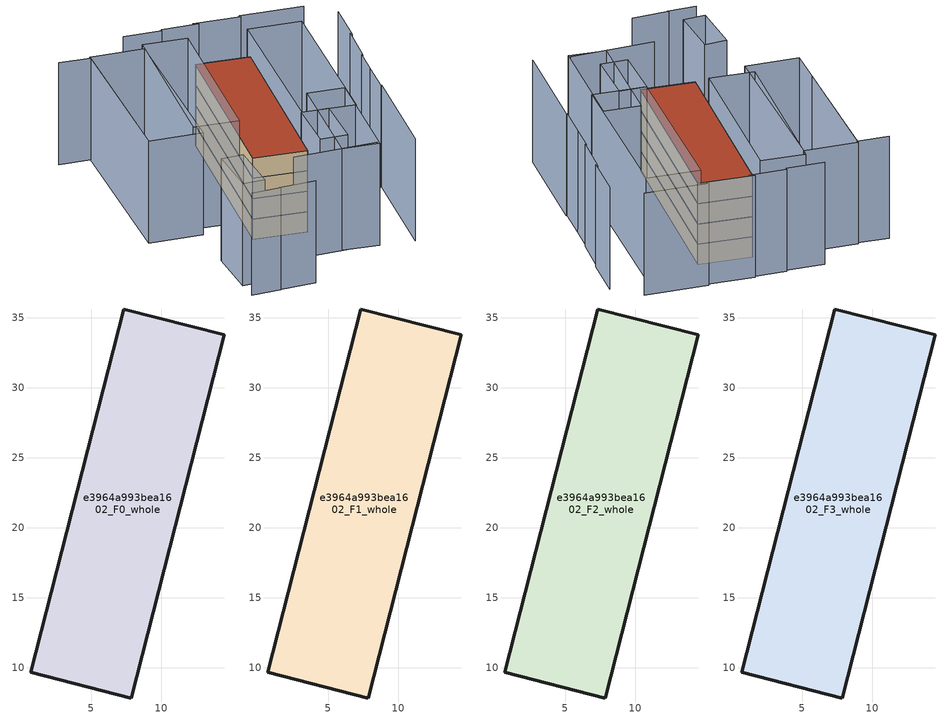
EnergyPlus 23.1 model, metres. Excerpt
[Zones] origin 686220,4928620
e3964a993bea1602_F0_whole
 floor ground (EU_floor_Construction): 7.86,7.83 14.51,33.77 7.33,35.61 0.68,9.67 z0
 wall outside (EU_wall_Construction): 0.68,9.67 7.33,35.61 14.51,33.77 7.86,7.83 0.68,9.67 z0:3
e3964a993bea1602_F1_whole
 floor to e3964a993bea1602_F0_whole (EU_floor_Construction): 7.86,7.83 14.51,33.77 7.33,35.61 0.68,9.67 z3
 wall outside (EU_wall_Construction): 0.68,9.67 7.33,35.61 14.51,33.77 7.86,7.83 0.68,9.67 z3:6
e3964a993bea1602_F2_whole
 floor to e3964a993bea1602_F1_whole (EU_floor_Construction): 7.86,7.83 14.51,33.77 7.33,35.61 0.68,9.67 z6
 wall outside (EU_wall_Construction): 0.68,9.67 7.33,35.61 14.51,33.77 7.86,7.83 0.68,9.67 z6:9
e3964a993bea1602_F3_whole
 floor to e3964a993bea1602_F2_whole (EU_floor_Construction): 7.86,7.83 14.51,33.77 7.33,35.61 0.68,9.67 z9
 wall outside (EU_wall_Construction): 0.68,9.67 7.33,35.61 14.51,33.77 7.86,7.83 0.68,9.67 z9:12
 roof outside (EU_roof_Construction): 14.51,33.77 7.86,7.83 0.68,9.67 7.33,35.61 z12
shading: -3.27,-3.86 1.7,-4.66 / -7.15,-3.32 -3.17,-3.98 / 2.5,2.33 13.95,0.43 / 18.69,-1.25 22.35,13.53 / 22.23,13.56 23.39,18.24 / 23.39,18.24 24.37,21.98 / 24.51,21.94 26.07,27.81 / 26.18,27.48 27.72,33.68 / -10.59,40.05 -6.37,39.13 / -6.37,39.13 -10.35,20.74 / 24.66,37.37 16.12,39.33 / 10.49,40.06 5.45,41.09 / 16.12,38.97 9.79,40.42 / 5.4,40.88 0.25,41.95 / -2.68,6.32 -3.75,-1 / -3.75,-1 -6.85,-0.54 / -6.85,-0.54 -5.78,6.78 / -5.78,6.78 -2.68,6.32 / 17.89,15.36 14.15,0 / 14.15,0 9.14,1.22 / 9.14,1.22 12.88,16.58 / 12.88,16.58 17.89,15.36 / 8.02,4.87 9.59,12.43 / 9.59,12.43 13.27,11.66 / 13.27,11.66 11.7,4.11 / 11.7,4.11 8.02,4.87 / 1.53,14.54 -4.48,16.04 / -4.48,16.04 1.22,38.85 / 1.22,38.85 7.23,37.35 / 7.23,37.35 1.53,14.54 / -11.46,15.63 -6.32,39.39 / -6.32,39.39 0.96,37.81 / 0.96,37.81 -4.19,14.05 / -4.19,14.05 -11.46,15.63 / 9.64,12.4 15.15,35.63 / 15.15,35.63 22.36,33.92 / 22.36,33.92 16.85,10.69 / 16.85,10.69 9.64,12.4 z0:15
[Building]
EU S2 Campaign: North Axis=0; Terrain=City; Solar Distribution=FullExterior
[Site:Location]
Bologna: Latitude=44.5; Longitude=11.25; Time Zone=1; Elevation=37
[SizingPeriod:WeatherFileDays]
AnnualSizingPeriod: Begin Month=1; Begin Day of Month=1; End Month=12; End Day of Month=31; Day of Week for Start Day=Monday; Use Weather File Daylight Saving Period=No; Use Weather File Rain and Snow Indicators=No
[MATERIAL]
EU_InternalMass_Material: Roughness=MediumRough; Thickness=0.1; Conductivity=1; Density=1800; Specific Heat=900; Thermal Absorptance=0.9; Solar Absorptance=0.7; Visible Absorptance=0.7
[MATERIAL:NOMASS] Roughness=MediumRough; Thermal Absorptance=0.9; Solar Absorptance=0.7; Visible Absorptance=0.7
Name | Thermal Resistance
EU_wall_NoMass | 0.937881
EU_roof_NoMass | 0.548572
EU_floor_NoMass | 0.71348
[CONSTRUCTION]
EU_wall_Construction: EU_wall_NoMass
EU_roof_Construction: EU_roof_NoMass
EU_floor_Construction: EU_floor_NoMass
EU_InternalMass_Construction: EU_InternalMass_Material
[ZONE] Type=1; Multiplier=1; Ceiling Height=autocalculate; Floor Area=autocalculate; Part of Total Floor Area=Yes
Name | Volume
e3964a993bea1602_F0_whole | 595.456
e3964a993bea1602_F1_whole; e3964a993bea1602_F2_whole; e3964a993bea1602_F3_whole | 595.455
[INTERNALMASS] Construction=EU_InternalMass_Construction; Surface Area=198.485
Name | Zone or ZoneList
e3964a993bea1602_F0_whole_EU_InternalMass | e3964a993bea1602_F0_whole
e3964a993bea1602_F1_whole_EU_InternalMass | e3964a993bea1602_F1_whole
e3964a993bea1602_F2_whole_EU_InternalMass | e3964a993bea1602_F2_whole
e3964a993bea1602_F3_whole_EU_InternalMass | e3964a993bea1602_F3_whole
[OTHEREQUIPMENT] Fuel Type=Electricity; Design Level Calculation Method=Watts/Area; Power per Zone Floor Area=1; Fraction Latent=0; Fraction Radiant=0; Fraction Lost=0; Carbon Dioxide Generation Rate=0; EndUse Subcategory=EU_Step8_InternalGains
Name | Zone or ZoneList or Space or SpaceList | Schedule
EU_Step8_InternalGain_e3964a993bea1602_F0_whole_f000 | e3964a993bea1602_F0_whole | EU_Step8_GainSchedule_e3964a993bea1602_F0_whole_f000
EU_Step8_InternalGain_e3964a993bea1602_F1_whole_f000 | e3964a993bea1602_F1_whole | EU_Step8_GainSchedule_e3964a993bea1602_F1_whole_f000
EU_Step8_InternalGain_e3964a993bea1602_F2_whole_f000 | e3964a993bea1602_F2_whole | EU_Step8_GainSchedule_e3964a993bea1602_F2_whole_f000
EU_Step8_InternalGain_e3964a993bea1602_F3_whole_f000 | e3964a993bea1602_F3_whole | EU_Step8_GainSchedule_e3964a993bea1602_F3_whole_f000
[ZONEVENTILATION:DESIGNFLOWRATE] Schedule=EU_AlwaysOn; Design Flow Rate Calculation Method=AirChanges/Hour; Air Changes per Hour=0.687892; Ventilation Type=Natural; Fan Pressure Rise=0; Fan Total Efficiency=1; Constant Term Coefficient=1; Temperature Term Coefficient=0; Velocity Term Coefficient=0; Velocity Squared Term Coefficient=0; Minimum Indoor Temperature=-100; Maximum Indoor Temperature=100; Delta Temperature=-100; Minimum Outdoor Temperature=-100; Maximum Outdoor Temperature=100; Maximum Wind Speed=40
Name | Zone or ZoneList or Space or SpaceList
EU_ConstantAir_e3964a993bea1602_F0_whole | e3964a993bea1602_F0_whole
EU_ConstantAir_e3964a993bea1602_F1_whole | e3964a993bea1602_F1_whole
EU_ConstantAir_e3964a993bea1602_F2_whole | e3964a993bea1602_F2_whole
EU_ConstantAir_e3964a993bea1602_F3_whole | e3964a993bea1602_F3_whole
[HVACTEMPLATE:THERMOSTAT] Constant Heating Setpoint=20; Constant Cooling Setpoint=50
EU_HeatOnly_e3964a993bea1602_F0_whole; EU_HeatOnly_e3964a993bea1602_F1_whole; EU_HeatOnly_e3964a993bea1602_F2_whole; EU_HeatOnly_e3964a993bea1602_F3_whole
[HVACTEMPLATE:ZONE:IDEALLOADSAIRSYSTEM] System Availability Schedule=EU_AlwaysOn; Maximum Heating Supply Air Temperature=50; Minimum Cooling Supply Air Temperature=13; Maximum Heating Supply Air Humidity Ratio=0.0156; Minimum Cooling Supply Air Humidity Ratio=0.0077; Heating Limit=NoLimit; Cooling Limit=NoLimit; Heating Availability Schedule=EU_AlwaysOn; Cooling Availability Schedule=EU_CoolingOff; Dehumidification Control Type=ConstantSensibleHeatRatio; Cooling Sensible Heat Ratio=0.7; Dehumidification Setpoint=60; Humidification Control Type=None; Humidification Setpoint=30; Outdoor Air Method=None; Outdoor Air Flow Rate per Person=0.00944; Outdoor Air Flow Rate per Zone Floor Area=0; Outdoor Air Flow Rate per Zone=0; Demand Controlled Ventilation Type=None; Outdoor Air Economizer Type=NoEconomizer; Heat Recovery Type=None; Sensible Heat Recovery Effectiveness=0.7; Latent Heat Recovery Effectiveness=0.65
Name | Template Thermostat
e3964a993bea1602_F0_whole | EU_HeatOnly_e3964a993bea1602_F0_whole
e3964a993bea1602_F1_whole | EU_HeatOnly_e3964a993bea1602_F1_whole
e3964a993bea1602_F2_whole | EU_HeatOnly_e3964a993bea1602_F2_whole
e3964a993bea1602_F3_whole | EU_HeatOnly_e3964a993bea1602_F3_whole
[SIZING:ZONE] Zone Cooling Design Supply Air Temperature Input Method=SupplyAirTemperature; Zone Cooling Design Supply Air Temperature=13; Zone Heating Design Supply Air Temperature Input Method=SupplyAirTemperature; Zone Heating Design Supply Air Temperature=50; Zone Cooling Design Supply Air Humidity Ratio=0.008; Zone Heating Design Supply Air Humidity Ratio=0.008; Cooling Design Air Flow Method=DesignDay; Cooling Design Air Flow Rate=0; Cooling Minimum Air Flow per Zone Floor Area=0.000762; Cooling Minimum Air Flow=0; Cooling Minimum Air Flow Fraction=0.2; Heating Design Air Flow Method=DesignDay; Heating Design Air Flow Rate=0; Heating Maximum Air Flow per Zone Floor Area=0.002032; Heating Maximum Air Flow=0.141576; Heating Maximum Air Flow Fraction=0.3; Account for Dedicated Outdoor Air System=No; Dedicated Outdoor Air System Control Strategy=NeutralSupplyAir; Dedicated Outdoor Air Low Setpoint Temperature for Design=autosize; Dedicated Outdoor Air High Setpoint Temperature for Design=autosize; Zone Load Sizing Method=Sensible Load Only No Latent Load; Zone Latent Cooling Design Supply Air Humidity Ratio Input Method=HumidityRatioDifference; Zone Cooling Design Supply Air Humidity Ratio Difference=0.005; Zone Latent Heating Design Supply Air Humidity Ratio Input Method=HumidityRatioDifference; Zone Humidification Design Supply Air Humidity Ratio Difference=0.005
e3964a993bea1602_F0_whole; e3964a993bea1602_F1_whole; e3964a993bea1602_F2_whole; e3964a993bea1602_F3_whole
[SCHEDULE:CONSTANT]
Name | Hourly Value
EU_AlwaysOn | 1
EU_CoolingOff | 0
[SCHEDULE:FILE] Column Number=1; Rows to Skip at Top=0; Number of Hours of Data=8760; Column Separator=Comma; Interpolate to Timestep=No; Minutes per Item=60; Adjust Schedule for Daylight Savings=Yes
Name | File
EU_Step8_GainSchedule_e3964a993bea1602_F0_whole_f000 | ../../schedules/e3964a993bea1602/e3964a993bea1602_F0_whole_f000_gain.csv
EU_Step8_GainSchedule_e3964a993bea1602_F1_whole_f000 | ../../schedules/e3964a993bea1602/e3964a993bea1602_F1_whole_f000_gain.csv
EU_Step8_GainSchedule_e3964a993bea1602_F2_whole_f000 | ../../schedules/e3964a993bea1602/e3964a993bea1602_F2_whole_f000_gain.csv
EU_Step8_GainSchedule_e3964a993bea1602_F3_whole_f000 | ../../schedules/e3964a993bea1602/e3964a993bea1602_F3_whole_f000_gain.csv
